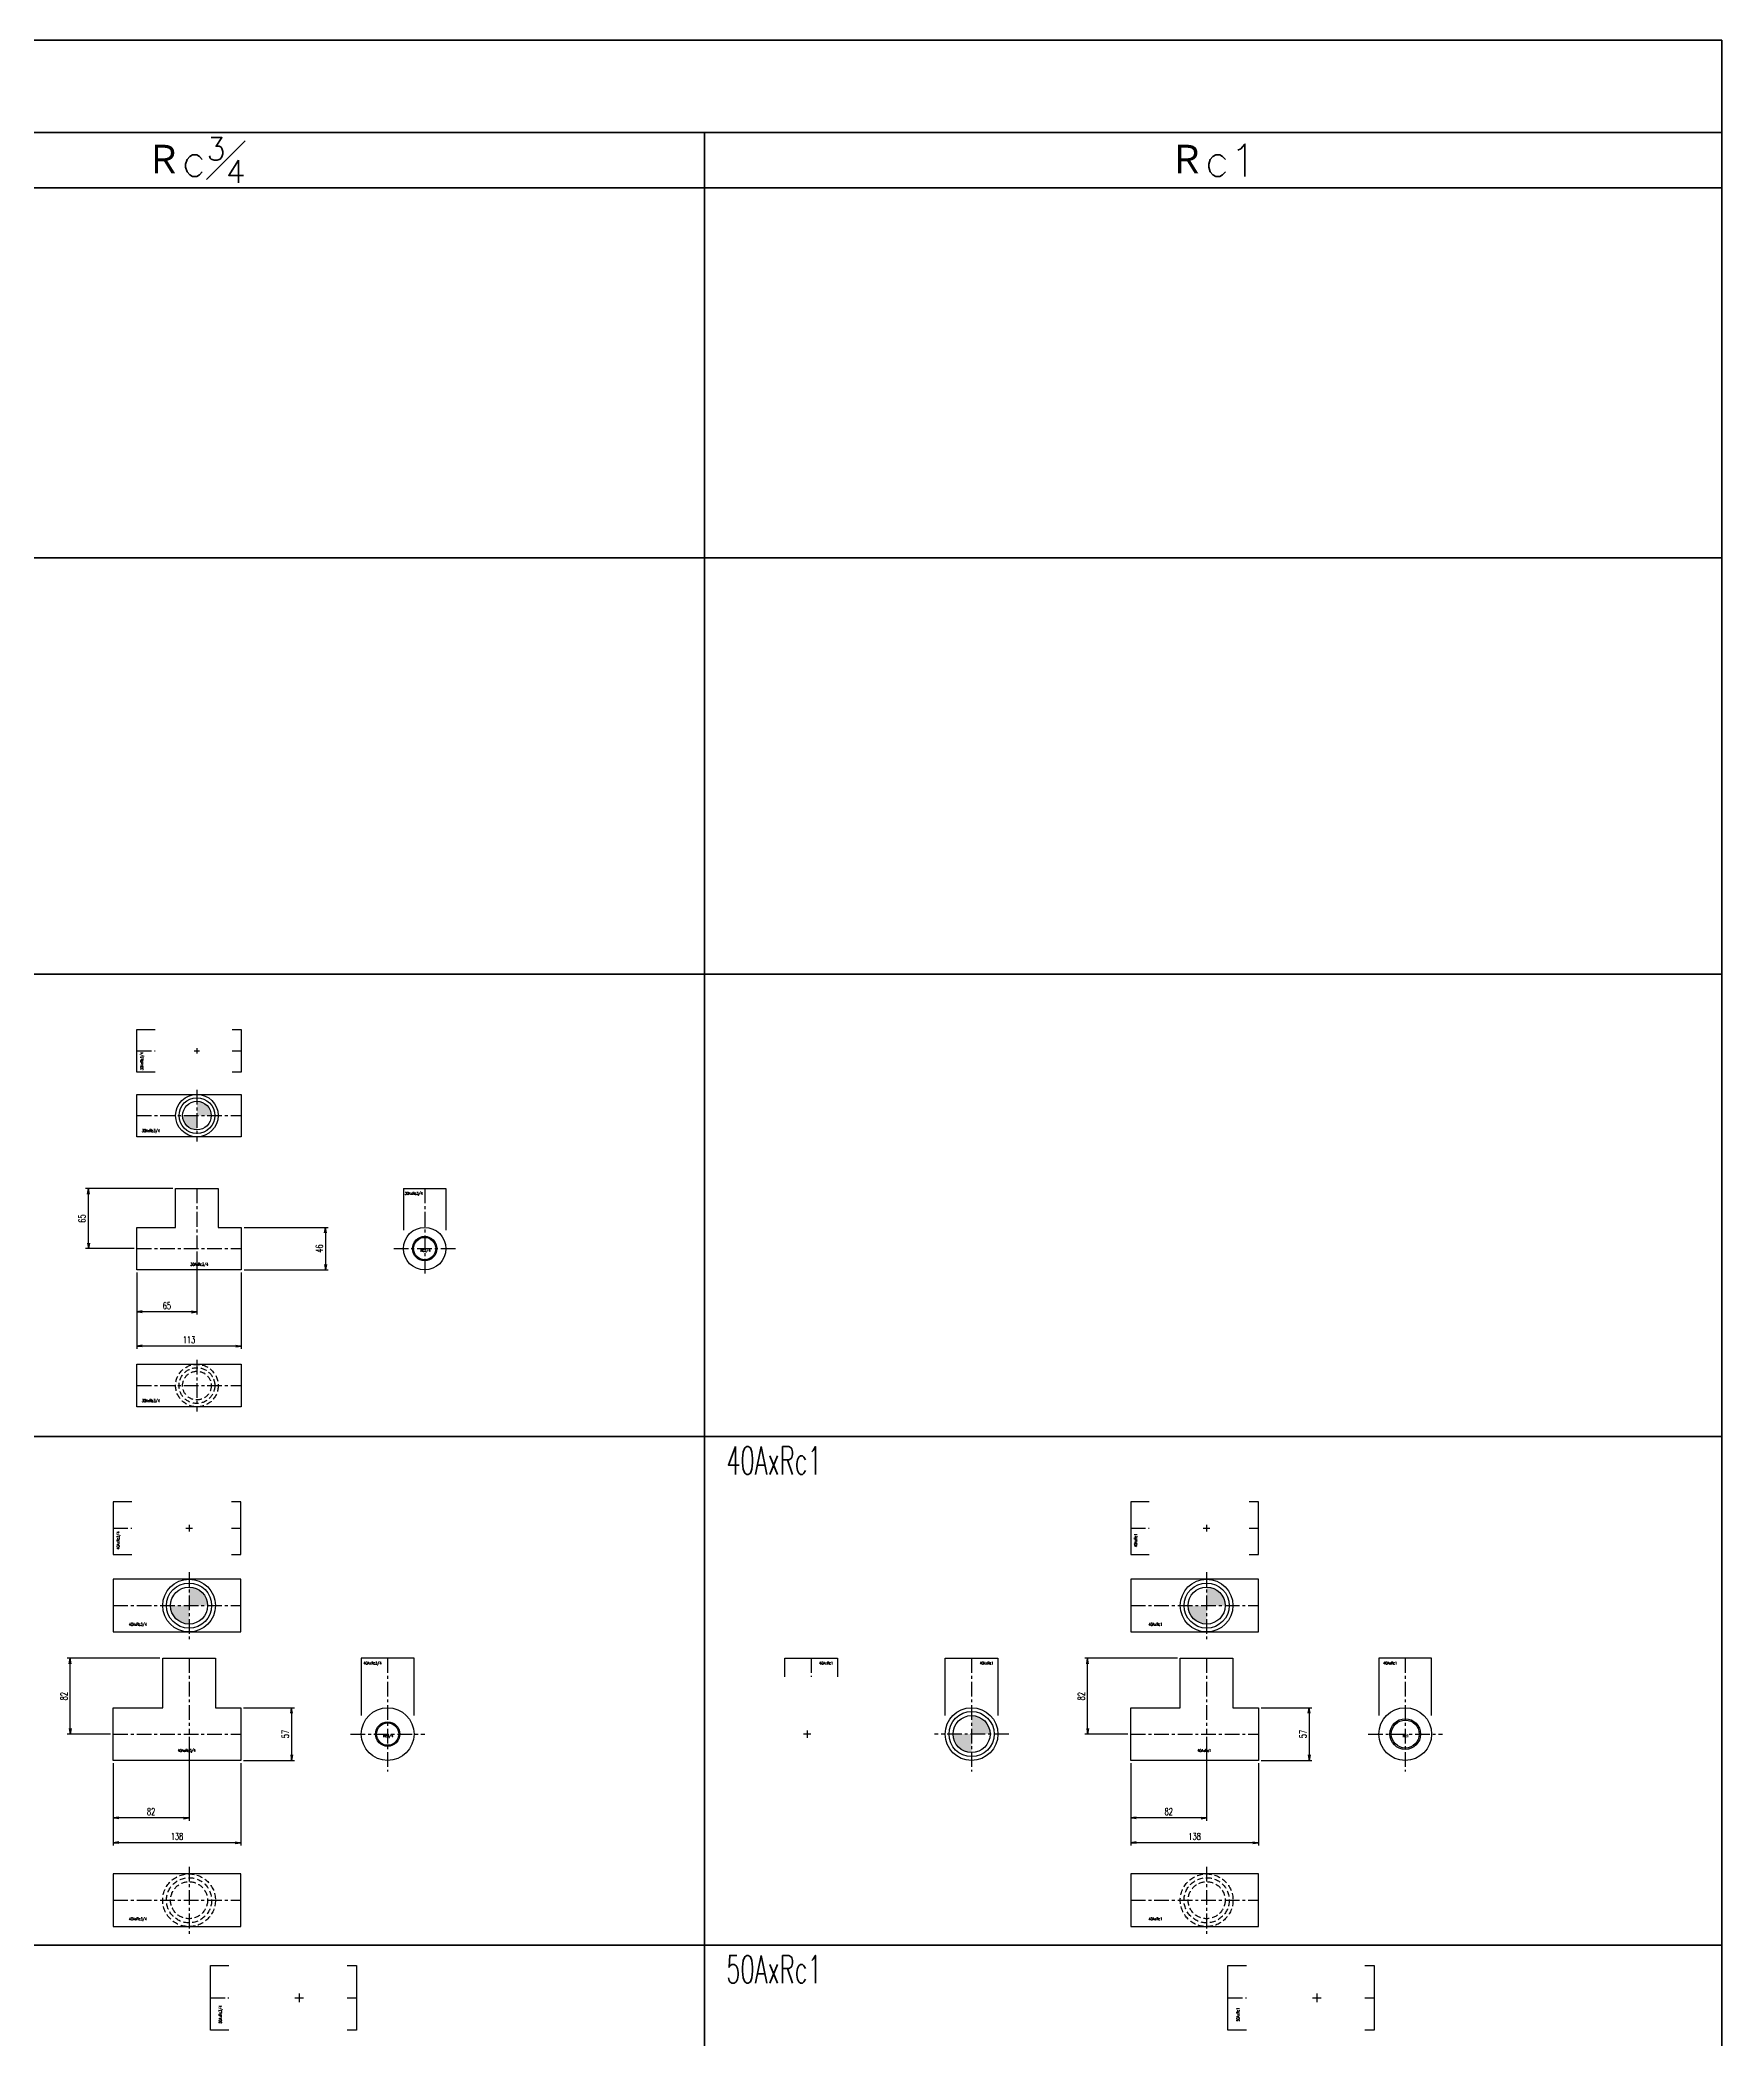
# Model space of a CAD drawing. Header units: millimetres. Extents: x 1711 to 90196, y -23291 to 8516.
# Drawn here: x 65347 to 67165, y -555 to 1608 of the extents above; entities that cross this region are included whole.
import ezdxf
from ezdxf.enums import TextEntityAlignment as Align

# ---------------------------------------------------------------- set-up
doc = ezdxf.new("R2010")
doc.units = ezdxf.units.MM
doc.header["$PDMODE"] = 35
doc.linetypes.add('CENTER', pattern=[50.8, 31.75, -6.35, 6.35, -6.35])
doc.linetypes.add('HIDDEN', pattern=[9.525, 6.35, -3.175])
doc.layers.add('line', color=153, linetype='Continuous', lineweight=50)
for name, color, linetype in [('寸法', 2, 'Continuous'), ('配管-CVP', 4, 'Continuous'), ('＃配管（PVC)', 21, 'Continuous')]:
    doc.layers.add(name, color=color, linetype=linetype)
doc.styles.add('kpk', font='romans.shx', dxfattribs={"width": 0.7, "bigfont": 'extfont2.shx'})
doc.styles.get("Standard").update_dxf_attribs({"font": 'romans.shx', "bigfont": 'extfont.shx'})
doc.dimstyles.new('KPK-3', dxfattribs={"dimscale": 3, "dimtxt": 2.5, "dimasz": 2, "dimexe": 1, "dimexo": 1, "dimgap": 1, "dimtad": 3, "dimdec": 1, "dimdsep": 46, "dimtxsty": 'kpk', "dimblk": 'OPEN', "dimcen": 2.5, "dimclrd": 2, "dimclre": 2, "dimclrt": 4, "dimadec": 1, "dimazin": 2, "dimtfac": 1, "dimtdec": 1, "dimtmove": 0, "dimatfit": 2, "dimldrblk": 'OPEN', "dimfxl": 0, "dimlwd": -1, "dimlwe": -1, "dimarcsym": 0})

# ---------------------------------------------------------------- blocks, each defined once
blk = doc.blocks.new('A$Cb0ec0105')
at = {"layer": 'line'}
for p, q in [((8121.8, 0), (13681.8, 0)), ((13681.8, 0), (13681.8, -9662.3)), ((12581.8, -100), (12581.8, -9662.3))]:
    blk.add_line(p, q, dxfattribs=at)
for points in [[(11481.8, -9662.3), (11481.8, -100), (12581.8, -100), (13681.8, -100)], [(13681.8, -160), (12374, -160), (11274, -160), (10174, -160), (9074, -160), (7974, -160), (7914, -160), (6814, -160), (5714, -160), (4614, -160), (3514, -160), (2414, -160), (0, -160)], [(13681.8, -560), (12374, -560), (11274, -560), (10174, -560), (9074, -560), (7974, -560), (7914, -560), (6814, -560), (5714, -560), (4614, -560), (3514, -560), (2414, -560), (0, -560)], [(0, -1010), (2414, -1010), (3514, -1010), (4614, -1010), (5714, -1010), (6814, -1010), (7914, -1010), (7974, -1010), (9074, -1010), (10174, -1010), (11274, -1010), (12374, -1010), (13681.8, -1010)], [(0, -1510), (2414, -1510), (3514, -1510), (4614, -1510), (5714, -1510), (6814, -1510), (7914, -1510), (7974, -1510), (9074, -1510), (10174, -1510), (11274, -1510), (12374, -1510), (13681.8, -1510)], [(0, -2060), (2414, -2060), (3514, -2060), (4614, -2060), (5714, -2060), (6814, -2060), (7914, -2060), (7974, -2060), (9074, -2060), (10174, -2060), (11274, -2060), (12374, -2060), (13681.8, -2060)]]:
    blk.add_lwpolyline(points, dxfattribs=at)
for s, insert, char_height, attachment_point in [('\\A1;Ｒc{\\H0.7x;\\S3#4;}', (12031.8, -130), 35, 5), ('\\A1;Ｒc1', (13131.8, -130), 35, 5), ('{\\W0.6;40AxRc1}', (12605.4, -1535.9), 30, 4), ('{\\W0.6;50AxRc1}', (12605.4, -2085.9), 30, 4)]:
    blk.add_mtext(s, dxfattribs=dict(at, insert=insert, char_height=char_height, attachment_point=attachment_point))
blk = doc.blocks.new('_Open')
at = {"color": 0, "linetype": 'ByBlock', "lineweight": -2}
for p, q in [((-1, 0.17), (0, 0)), ((-1, -0.17), (0, 0)), ((0, 0), (-1, 0))]:
    blk.add_line(p, q, dxfattribs=at)
blk = doc.blocks.new('*D2546')
at = {"layer": 'Defpoints', "color": 0, "transparency": 16777216}
for p in [(65451.2, 277.8), (65564.2, 277.8), (65451.2, 195.5)]:
    blk.add_point(p, dxfattribs=at)
at = {"layer": '寸法', "color": 2, "transparency": 16777216}
for p, q in [((65451.2, 274.8), (65451.2, 192.5)), ((65564.2, 274.8), (65564.2, 192.5)), ((65558.2, 195.5), (65457.2, 195.5))]:
    blk.add_line(p, q, dxfattribs=at)
at = {"layer": '寸法', "color": 2, "transparency": 16777216, "xscale": 6, "yscale": 6, "zscale": 6, "rotation": 180}
blk.add_blockref('_Open', (65451.2, 195.5), dxfattribs=at)
at = {"layer": '寸法', "color": 2, "transparency": 16777216, "xscale": 6, "yscale": 6, "zscale": 6}
blk.add_blockref('_Open', (65564.2, 195.5), dxfattribs=at)
at = {"layer": '寸法', "color": 4, "transparency": 16777216, "insert": (65507.7, 202.2), "char_height": 7.5, "attachment_point": 5, "style": 'kpk', "bg_fill": 3, "box_fill_scale": 1.1, "bg_fill_color": 256, "bg_fill_true_color": 13158600, "bg_fill_transparency": 0}
blk.add_mtext('113', dxfattribs=at)
blk = doc.blocks.new('*D2547')
at = {"layer": 'Defpoints', "color": 0, "transparency": 16777216}
for p in [(65516.2, 300.8), (65451.2, 277.8), (65451.2, 232.4)]:
    blk.add_point(p, dxfattribs=at)
at = {"layer": '寸法', "color": 2, "transparency": 16777216}
for p, q in [((65516.2, 297.8), (65516.2, 229.4)), ((65451.2, 274.8), (65451.2, 229.4)), ((65510.2, 232.4), (65457.2, 232.4))]:
    blk.add_line(p, q, dxfattribs=at)
at = {"layer": '寸法', "color": 2, "transparency": 16777216, "xscale": 6, "yscale": 6, "zscale": 6, "rotation": 180}
blk.add_blockref('_Open', (65451.2, 232.4), dxfattribs=at)
at = {"layer": '寸法', "color": 2, "transparency": 16777216, "xscale": 6, "yscale": 6, "zscale": 6}
blk.add_blockref('_Open', (65516.2, 232.4), dxfattribs=at)
at = {"layer": '寸法', "color": 4, "transparency": 16777216, "insert": (65483.7, 239.2), "char_height": 7.5, "attachment_point": 5, "style": 'kpk', "bg_fill": 3, "box_fill_scale": 1.1, "bg_fill_color": 256, "bg_fill_true_color": 13158600, "bg_fill_transparency": 0}
blk.add_mtext('65', dxfattribs=at)
blk = doc.blocks.new('*D2548')
at = {"layer": 'Defpoints', "color": 0, "transparency": 16777216}
for p in [(65398.9, 365.8), (65493.2, 365.8), (65451.2, 300.8)]:
    blk.add_point(p, dxfattribs=at)
at = {"layer": '寸法', "color": 2, "transparency": 16777216}
for p, q in [((65490.2, 365.8), (65395.9, 365.8)), ((65398.9, 306.8), (65398.9, 359.8)), ((65448.2, 300.8), (65395.9, 300.8))]:
    blk.add_line(p, q, dxfattribs=at)
at = {"layer": '寸法', "color": 2, "transparency": 16777216, "xscale": 6, "yscale": 6, "zscale": 6}
for p, rotation in [((65398.9, 365.8), 90), ((65398.9, 300.8), 270)]:
    blk.add_blockref('_Open', p, dxfattribs=dict(at, rotation=rotation))
at = {"layer": '寸法', "color": 4, "transparency": 16777216, "insert": (65392.1, 333.3), "char_height": 7.5, "attachment_point": 5, "rotation": 90, "style": 'kpk', "bg_fill": 3, "box_fill_scale": 1.1, "bg_fill_color": 256, "bg_fill_true_color": 13158600, "bg_fill_transparency": 0}
blk.add_mtext('65', dxfattribs=at)
blk = doc.blocks.new('*D2549')
at = {"layer": 'Defpoints', "color": 0, "transparency": 16777216}
for p in [(65564.2, 323.8), (65564.2, 277.8), (65655.1, 277.8)]:
    blk.add_point(p, dxfattribs=at)
at = {"layer": '寸法', "color": 2, "transparency": 16777216}
for p, q in [((65567.2, 323.8), (65658.1, 323.8)), ((65655.1, 317.8), (65655.1, 283.8)), ((65567.2, 277.8), (65658.1, 277.8))]:
    blk.add_line(p, q, dxfattribs=at)
at = {"layer": '寸法', "color": 2, "transparency": 16777216, "xscale": 6, "yscale": 6, "zscale": 6}
for p, rotation in [((65655.1, 323.8), 90), ((65655.1, 277.8), 270)]:
    blk.add_blockref('_Open', p, dxfattribs=dict(at, rotation=rotation))
at = {"layer": '寸法', "color": 4, "transparency": 16777216, "insert": (65648.4, 300.8), "char_height": 7.5, "attachment_point": 5, "rotation": 90, "style": 'kpk', "bg_fill": 3, "box_fill_scale": 1.1, "bg_fill_color": 256, "bg_fill_true_color": 13158600, "bg_fill_transparency": 0}
blk.add_mtext('46', dxfattribs=at)
blk = doc.blocks.new('*D2550')
at = {"layer": 'Defpoints', "color": 0, "transparency": 16777216}
for p in [(65379.1, -142.1), (65479.2, -142.1), (65425.7, -224.1)]:
    blk.add_point(p, dxfattribs=at)
at = {"layer": '寸法', "color": 2, "transparency": 16777216}
for p, q in [((65476.2, -142.1), (65376.1, -142.1)), ((65379.1, -218.1), (65379.1, -148.1)), ((65422.7, -224.1), (65376.1, -224.1))]:
    blk.add_line(p, q, dxfattribs=at)
at = {"layer": '寸法', "color": 2, "transparency": 16777216, "xscale": 6, "yscale": 6, "zscale": 6}
for p, rotation in [((65379.1, -142.1), 90), ((65379.1, -224.1), 270)]:
    blk.add_blockref('_Open', p, dxfattribs=dict(at, rotation=rotation))
at = {"layer": '寸法', "color": 4, "transparency": 16777216, "insert": (65372.4, -183.1), "char_height": 7.5, "attachment_point": 5, "rotation": 90, "style": 'kpk', "bg_fill": 3, "box_fill_scale": 1.1, "bg_fill_color": 256, "bg_fill_true_color": 13158600, "bg_fill_transparency": 0}
blk.add_mtext('82', dxfattribs=at)
blk = doc.blocks.new('*D2551')
at = {"layer": 'Defpoints', "color": 0, "transparency": 16777216}
for p in [(65507.7, -224.1), (65425.7, -252.6), (65425.7, -314.8)]:
    blk.add_point(p, dxfattribs=at)
at = {"layer": '寸法', "color": 2, "transparency": 16777216}
for p, q in [((65507.7, -227.1), (65507.7, -317.8)), ((65425.7, -255.6), (65425.7, -317.8)), ((65501.7, -314.8), (65431.7, -314.8))]:
    blk.add_line(p, q, dxfattribs=at)
at = {"layer": '寸法', "color": 2, "transparency": 16777216, "xscale": 6, "yscale": 6, "zscale": 6, "rotation": 180}
blk.add_blockref('_Open', (65425.7, -314.8), dxfattribs=at)
at = {"layer": '寸法', "color": 2, "transparency": 16777216, "xscale": 6, "yscale": 6, "zscale": 6}
blk.add_blockref('_Open', (65507.7, -314.8), dxfattribs=at)
at = {"layer": '寸法', "color": 4, "transparency": 16777216, "insert": (65466.7, -308), "char_height": 7.5, "attachment_point": 5, "style": 'kpk', "bg_fill": 3, "box_fill_scale": 1.1, "bg_fill_color": 256, "bg_fill_true_color": 13158600, "bg_fill_transparency": 0}
blk.add_mtext('82', dxfattribs=at)
blk = doc.blocks.new('*D2552')
at = {"layer": 'Defpoints', "color": 0, "transparency": 16777216}
for p in [(65425.7, -252.6), (65563.7, -252.6), (65425.7, -341.5)]:
    blk.add_point(p, dxfattribs=at)
at = {"layer": '寸法', "color": 2, "transparency": 16777216}
for p, q in [((65425.7, -255.6), (65425.7, -344.5)), ((65563.7, -255.6), (65563.7, -344.5)), ((65557.7, -341.5), (65431.7, -341.5))]:
    blk.add_line(p, q, dxfattribs=at)
at = {"layer": '寸法', "color": 2, "transparency": 16777216, "xscale": 6, "yscale": 6, "zscale": 6, "rotation": 180}
blk.add_blockref('_Open', (65425.7, -341.5), dxfattribs=at)
at = {"layer": '寸法', "color": 2, "transparency": 16777216, "xscale": 6, "yscale": 6, "zscale": 6}
blk.add_blockref('_Open', (65563.7, -341.5), dxfattribs=at)
at = {"layer": '寸法', "color": 4, "transparency": 16777216, "insert": (65494.7, -334.8), "char_height": 7.5, "attachment_point": 5, "style": 'kpk', "bg_fill": 3, "box_fill_scale": 1.1, "bg_fill_color": 256, "bg_fill_true_color": 13158600, "bg_fill_transparency": 0}
blk.add_mtext('138', dxfattribs=at)
blk = doc.blocks.new('*D2553')
at = {"layer": 'Defpoints', "color": 0, "transparency": 16777216}
for p in [(65563.7, -195.6), (65563.7, -252.6), (65618.6, -252.6)]:
    blk.add_point(p, dxfattribs=at)
at = {"layer": '寸法', "color": 2, "transparency": 16777216}
for p, q in [((65566.7, -195.6), (65621.6, -195.6)), ((65618.6, -201.6), (65618.6, -246.6)), ((65566.7, -252.6), (65621.6, -252.6))]:
    blk.add_line(p, q, dxfattribs=at)
at = {"layer": '寸法', "color": 2, "transparency": 16777216, "xscale": 6, "yscale": 6, "zscale": 6}
for p, rotation in [((65618.6, -195.6), 90), ((65618.6, -252.6), 270)]:
    blk.add_blockref('_Open', p, dxfattribs=dict(at, rotation=rotation))
at = {"layer": '寸法', "color": 4, "transparency": 16777216, "insert": (65611.9, -224.1), "char_height": 7.5, "attachment_point": 5, "rotation": 90, "style": 'kpk', "bg_fill": 3, "box_fill_scale": 1.1, "bg_fill_color": 256, "bg_fill_true_color": 13158600, "bg_fill_transparency": 0}
blk.add_mtext('57', dxfattribs=at)
blk = doc.blocks.new('30AxRc3／4-ねじ付BT『L型』-正面')
at = {"layer": '＃配管（PVC)', "color": 2, "linetype": 'CENTER', "ltscale": 0.5}
for p, q in [((0, 65), (0, 0)), ((-65, 0), (48, 0))]:
    blk.add_line(p, q, dxfattribs=at)
at = {"layer": '＃配管（PVC)', "color": 0, "linetype": 'ByBlock'}
blk.add_lwpolyline([(-23, 65), (23, 65), (23, 23), (48, 23), (48, -23), (-65, -23), (-65, 23), (-23, 23)], close=True, dxfattribs=at)
at = {"layer": 'Defpoints', "color": 6, "style": 'kpk', "width": 0.7}
blk.add_text('30AxRc3/4', height=3, dxfattribs=at).set_placement((2.6, -15.5), align=Align.TOP_CENTER)
blk = doc.blocks.new('30AxRc3／4-ねじ付BT『L型』-上面')
at = {"layer": '＃配管（PVC)', "linetype": 'ByBlock'}
h = blk.add_hatch(color=252, dxfattribs=at)
h.dxf.hatch_style = 1
h.paths.add_polyline_path([(15.5, 0, 0.414214), (0, 15.5), (0, 0)])
h.paths.add_polyline_path([(0, -15.5), (0, 0), (-15.5, 0, 0.414214)])
at = {"layer": '＃配管（PVC)', "color": 2, "linetype": 'CENTER', "ltscale": 0.5}
for p, q in [((0, 27.9), (0, -27.9)), ((-65, 0), (48, 0))]:
    blk.add_line(p, q, dxfattribs=at)
at = {"layer": '＃配管（PVC)', "color": 0, "linetype": 'ByBlock'}
blk.add_lwpolyline([(-65, 23), (48, 23), (48, -23), (-65, -23)], close=True, dxfattribs=at)
for radius in [23, 19.3, 15.5]:
    blk.add_circle((0, 0), radius, dxfattribs=at)
at = {"layer": 'Defpoints', "color": 6, "style": 'kpk', "width": 0.7}
blk.add_text('30AxRc3/4', height=3, dxfattribs=at).set_placement((-49.8, -14.8), align=Align.TOP_CENTER)
blk = doc.blocks.new('30AxRc3／4-ねじ付BT『L型』-下面')
at = {"layer": '＃配管（PVC)', "color": 2, "linetype": 'CENTER', "ltscale": 0.5}
for p, q in [((0, 27.9), (0, -27.9)), ((-65, 0), (48, 0))]:
    blk.add_line(p, q, dxfattribs=at)
at = {"layer": '＃配管（PVC)', "color": 0, "linetype": 'ByBlock'}
blk.add_lwpolyline([(-65, 23), (48, 23), (48, -23), (-65, -23)], close=True, dxfattribs=at)
at = {"layer": '＃配管（PVC)', "color": 252, "linetype": 'HIDDEN'}
for radius in [23, 19.3, 15.5]:
    blk.add_circle((0, 0), radius, dxfattribs=at)
at = {"layer": 'Defpoints', "color": 6, "style": 'kpk', "width": 0.7}
blk.add_text('30AxRc3/4', height=3, dxfattribs=at).set_placement((-49.8, -14.8), align=Align.TOP_CENTER)
blk = doc.blocks.new('30AxRc3／4-ねじ付BT『L型』-半(上下)')
at = {"layer": '＃配管（PVC)', "color": 2, "linetype": 'CENTER', "ltscale": 0.5}
for p, q in [((-65, 0), (-45, 0)), ((-2.8, 0), (2.8, 0)), ((0, 2.8), (0, -2.8)), ((38, 0), (48, 0))]:
    blk.add_line(p, q, dxfattribs=at)
at = {"layer": '＃配管（PVC)', "color": 0, "linetype": 'ByBlock'}
for points in [[(-45, -23), (-65, -23), (-65, 23), (-45, 23)], [(38, 23), (48, 23), (48, -23), (38, -23)]]:
    blk.add_lwpolyline(points, dxfattribs=at)
at = {"layer": 'Defpoints', "color": 6, "style": 'kpk', "width": 0.7}
blk.add_text('30AxRc3/4', height=3, rotation=90, dxfattribs=at).set_placement((-61.1, -11.1), align=Align.TOP_CENTER)
blk = doc.blocks.new('30AxRc3／4-ねじ付BT『L型』-側面(Rc3／4)')
at = {"layer": '＃配管（PVC)', "color": 0, "linetype": 'ByBlock'}
for p, q in [((-23, 65), (23, 65)), ((-23, 65), (-23, 20)), ((23, 65), (23, 20))]:
    blk.add_line(p, q, dxfattribs=at)
at = {"layer": '＃配管（PVC)', "color": 2, "linetype": 'CENTER', "ltscale": 0.5}
for p, q in [((0, 65), (0, -29.6)), ((-33.5, 0), (33.5, 0))]:
    blk.add_line(p, q, dxfattribs=at)
at = {"layer": '＃配管（PVC)', "color": 0, "linetype": 'ByBlock'}
for radius in [23, 12.1]:
    blk.add_circle((0, 0), radius, dxfattribs=at)
at = {"layer": '＃配管（PVC)', "color": 42, "linetype": 'ByBlock'}
blk.add_circle((0, 0), 13.2, dxfattribs=at)
at = {"layer": 'Defpoints', "color": 6, "style": 'kpk', "width": 0.7}
for s, p in [('30AxRc3/4', (-11.8, 61.2)), ('Rc3/4 ', (1.7, -0.3))]:
    blk.add_text(s, height=3, dxfattribs=at).set_placement(p, align=Align.TOP_CENTER)
blk = doc.blocks.new('40AxRc3／4-ねじ付BT『L型』-正面')
at = {"layer": '＃配管（PVC)', "color": 2, "linetype": 'CENTER', "ltscale": 0.5}
for p, q in [((0, 82), (0, 0)), ((-82, 0), (56, 0))]:
    blk.add_line(p, q, dxfattribs=at)
at = {"layer": '＃配管（PVC)', "color": 0, "linetype": 'ByBlock'}
blk.add_lwpolyline([(-82, -28.5), (-82, 28.5), (-28.5, 28.5), (-28.5, 82), (28.5, 82), (28.5, 28.5), (56, 28.5), (56, -28.5)], close=True, dxfattribs=at)
at = {"layer": 'Defpoints', "color": 6, "style": 'kpk', "width": 0.7}
blk.add_text('40AxRc3/4', height=3, dxfattribs=at).set_placement((-2.5, -16.3), align=Align.TOP_CENTER)
blk = doc.blocks.new('40AxRc3／4-ねじ付BT『L型』-上面')
at = {"layer": '＃配管（PVC)', "linetype": 'ByBlock'}
h = blk.add_hatch(color=252, dxfattribs=at)
h.dxf.hatch_style = 1
h.paths.add_polyline_path([(20, 0, 0.414214), (0, 20), (0, 0)])
h.paths.add_polyline_path([(-20, 0, 0.414214), (0, -20), (0, 0)])
at = {"layer": '＃配管（PVC)', "color": 2, "linetype": 'CENTER', "ltscale": 0.5}
for p, q in [((0, 36.3), (0, -36.3)), ((-82, 0), (56, 0))]:
    blk.add_line(p, q, dxfattribs=at)
at = {"layer": '＃配管（PVC)', "color": 0, "linetype": 'ByBlock'}
blk.add_lwpolyline([(56, 28.5), (-82, 28.5), (-82, -28.5), (56, -28.5)], close=True, dxfattribs=at)
for radius in [28.5, 24.4, 20]:
    blk.add_circle((0, 0), radius, dxfattribs=at)
at = {"layer": 'Defpoints', "color": 6, "style": 'kpk', "width": 0.7}
blk.add_text('40AxRc3/4', height=3, dxfattribs=at).set_placement((-55.3, -18.7), align=Align.TOP_CENTER)
blk = doc.blocks.new('40AxRc3／4-ねじ付BT『L型』-下面')
at = {"layer": '＃配管（PVC)', "color": 2, "linetype": 'CENTER', "ltscale": 0.5}
for p, q in [((0, 36.3), (0, -36.3)), ((-82, 0), (56, 0))]:
    blk.add_line(p, q, dxfattribs=at)
at = {"layer": '＃配管（PVC)', "color": 0, "linetype": 'ByBlock'}
blk.add_lwpolyline([(56, 28.5), (-82, 28.5), (-82, -28.5), (56, -28.5)], close=True, dxfattribs=at)
at = {"layer": '＃配管（PVC)', "color": 252, "linetype": 'HIDDEN'}
for radius in [28.5, 24.4, 20]:
    blk.add_circle((0, 0), radius, dxfattribs=at)
at = {"layer": 'Defpoints', "color": 6, "style": 'kpk', "width": 0.7}
blk.add_text('40AxRc3/4', height=3, dxfattribs=at).set_placement((-55.3, -18.7), align=Align.TOP_CENTER)
blk = doc.blocks.new('40AxRc3／4-ねじ付BT『L型』-半(上下)')
at = {"layer": '＃配管（PVC)', "color": 2, "linetype": 'CENTER', "ltscale": 0.5}
for p, q in [((-82, 0), (-62, 0)), ((-3.6, 0), (3.6, 0)), ((0, 3.6), (0, -3.6)), ((46, 0), (56, 0))]:
    blk.add_line(p, q, dxfattribs=at)
at = {"layer": '＃配管（PVC)', "color": 0, "linetype": 'ByBlock'}
for points in [[(-62, 28.5), (-82, 28.5), (-82, -28.5), (-62, -28.5)], [(46, -28.5), (56, -28.5), (56, 28.5), (46, 28.5)]]:
    blk.add_lwpolyline(points, dxfattribs=at)
at = {"layer": 'Defpoints', "color": 6, "style": 'kpk', "width": 0.7}
blk.add_text('40AxRc3/4', height=3, rotation=90, dxfattribs=at).set_placement((-78.2, -13.3), align=Align.TOP_CENTER)
blk = doc.blocks.new('40AxRc3／4-ねじ付BT『L型』-側面(Rc3／4)')
at = {"layer": '＃配管（PVC)', "color": 2, "linetype": 'CENTER', "ltscale": 0.5}
for p, q in [((0, 82), (0, -40.6)), ((-40.2, 0), (40.2, 0))]:
    blk.add_line(p, q, dxfattribs=at)
at = {"layer": '＃配管（PVC)', "color": 0, "linetype": 'ByBlock'}
blk.add_lwpolyline([(28.5, 20), (28.5, 82), (-28.5, 82), (-28.5, 20)], dxfattribs=at)
for radius in [28.5, 12.1]:
    blk.add_circle((0, 0), radius, dxfattribs=at)
at = {"layer": '＃配管（PVC)', "color": 42, "linetype": 'ByBlock'}
blk.add_circle((0, 0), 13.2, dxfattribs=at)
at = {"layer": 'Defpoints', "color": 6, "style": 'kpk', "width": 0.7}
for s, p in [('40AxRc3/4', (-16.3, 78.2)), ('Rc3/4 ', (1.5, -0.3))]:
    blk.add_text(s, height=3, dxfattribs=at).set_placement(p, align=Align.TOP_CENTER)
blk = doc.blocks.new('50AxRc3／4-ねじ付BT『L型』-半(上下)')
at = {"layer": '＃配管（PVC)', "color": 2, "linetype": 'CENTER', "ltscale": 0.5}
for p, q in [((-96, 0), (-76, 0)), ((-4.7, 0), (4.7, 0)), ((0, 4.7), (0, -4.7)), ((52, 0), (62, 0))]:
    blk.add_line(p, q, dxfattribs=at)
at = {"layer": '＃配管（PVC)', "color": 0, "linetype": 'ByBlock'}
for points in [[(-76, -35), (-96, -35), (-96, 35), (-76, 35)], [(52, 35), (62, 35), (62, -35), (52, -35)]]:
    blk.add_lwpolyline(points, dxfattribs=at)
at = {"layer": 'Defpoints', "color": 6, "style": 'kpk', "width": 0.7}
blk.add_text('50AxRc3/4', height=3, rotation=90, dxfattribs=at).set_placement((-86.7, -18.2), align=Align.TOP_CENTER)
blk = doc.blocks.new('*D2459')
at = {"layer": 'Defpoints', "color": 0, "transparency": 16777216}
for p in [(66479.1, -142.1), (66579.2, -142.1), (66525.7, -224.1)]:
    blk.add_point(p, dxfattribs=at)
at = {"layer": '寸法', "color": 2, "transparency": 16777216}
for p, q in [((66576.2, -142.1), (66476.1, -142.1)), ((66479.1, -218.1), (66479.1, -148.1)), ((66522.7, -224.1), (66476.1, -224.1))]:
    blk.add_line(p, q, dxfattribs=at)
at = {"layer": '寸法', "color": 2, "transparency": 16777216, "xscale": 6, "yscale": 6, "zscale": 6}
for p, rotation in [((66479.1, -142.1), 90), ((66479.1, -224.1), 270)]:
    blk.add_blockref('_Open', p, dxfattribs=dict(at, rotation=rotation))
at = {"layer": '寸法', "color": 4, "transparency": 16777216, "insert": (66472.4, -183.1), "char_height": 7.5, "attachment_point": 5, "rotation": 90, "style": 'kpk', "bg_fill": 3, "box_fill_scale": 1.1, "bg_fill_color": 256, "bg_fill_true_color": 13158600, "bg_fill_transparency": 0}
blk.add_mtext('82', dxfattribs=at)
blk = doc.blocks.new('*D2460')
at = {"layer": 'Defpoints', "color": 0, "transparency": 16777216}
for p in [(66607.7, -224.1), (66525.7, -252.6), (66525.7, -314.8)]:
    blk.add_point(p, dxfattribs=at)
at = {"layer": '寸法', "color": 2, "transparency": 16777216}
for p, q in [((66607.7, -227.1), (66607.7, -317.8)), ((66525.7, -255.6), (66525.7, -317.8)), ((66601.7, -314.8), (66531.7, -314.8))]:
    blk.add_line(p, q, dxfattribs=at)
at = {"layer": '寸法', "color": 2, "transparency": 16777216, "xscale": 6, "yscale": 6, "zscale": 6, "rotation": 180}
blk.add_blockref('_Open', (66525.7, -314.8), dxfattribs=at)
at = {"layer": '寸法', "color": 2, "transparency": 16777216, "xscale": 6, "yscale": 6, "zscale": 6}
blk.add_blockref('_Open', (66607.7, -314.8), dxfattribs=at)
at = {"layer": '寸法', "color": 4, "transparency": 16777216, "insert": (66566.7, -308), "char_height": 7.5, "attachment_point": 5, "style": 'kpk', "bg_fill": 3, "box_fill_scale": 1.1, "bg_fill_color": 256, "bg_fill_true_color": 13158600, "bg_fill_transparency": 0}
blk.add_mtext('82', dxfattribs=at)
blk = doc.blocks.new('*D2461')
at = {"layer": 'Defpoints', "color": 0, "transparency": 16777216}
for p in [(66525.7, -252.6), (66663.7, -252.6), (66525.7, -341.5)]:
    blk.add_point(p, dxfattribs=at)
at = {"layer": '寸法', "color": 2, "transparency": 16777216}
for p, q in [((66525.7, -255.6), (66525.7, -344.5)), ((66663.7, -255.6), (66663.7, -344.5)), ((66657.7, -341.5), (66531.7, -341.5))]:
    blk.add_line(p, q, dxfattribs=at)
at = {"layer": '寸法', "color": 2, "transparency": 16777216, "xscale": 6, "yscale": 6, "zscale": 6, "rotation": 180}
blk.add_blockref('_Open', (66525.7, -341.5), dxfattribs=at)
at = {"layer": '寸法', "color": 2, "transparency": 16777216, "xscale": 6, "yscale": 6, "zscale": 6}
blk.add_blockref('_Open', (66663.7, -341.5), dxfattribs=at)
at = {"layer": '寸法', "color": 4, "transparency": 16777216, "insert": (66594.7, -334.8), "char_height": 7.5, "attachment_point": 5, "style": 'kpk', "bg_fill": 3, "box_fill_scale": 1.1, "bg_fill_color": 256, "bg_fill_true_color": 13158600, "bg_fill_transparency": 0}
blk.add_mtext('138', dxfattribs=at)
blk = doc.blocks.new('*D2462')
at = {"layer": 'Defpoints', "color": 0, "transparency": 16777216}
for p in [(66663.7, -195.6), (66663.7, -252.6), (66718.6, -252.6)]:
    blk.add_point(p, dxfattribs=at)
at = {"layer": '寸法', "color": 2, "transparency": 16777216}
for p, q in [((66666.7, -195.6), (66721.6, -195.6)), ((66718.6, -201.6), (66718.6, -246.6)), ((66666.7, -252.6), (66721.6, -252.6))]:
    blk.add_line(p, q, dxfattribs=at)
at = {"layer": '寸法', "color": 2, "transparency": 16777216, "xscale": 6, "yscale": 6, "zscale": 6}
for p, rotation in [((66718.6, -195.6), 90), ((66718.6, -252.6), 270)]:
    blk.add_blockref('_Open', p, dxfattribs=dict(at, rotation=rotation))
at = {"layer": '寸法', "color": 4, "transparency": 16777216, "insert": (66711.9, -224.1), "char_height": 7.5, "attachment_point": 5, "rotation": 90, "style": 'kpk', "bg_fill": 3, "box_fill_scale": 1.1, "bg_fill_color": 256, "bg_fill_true_color": 13158600, "bg_fill_transparency": 0}
blk.add_mtext('57', dxfattribs=at)
blk = doc.blocks.new('40AxRc1-ねじ付BT『L型』-側面(Rc1)')
at = {"layer": '＃配管（PVC)', "color": 2, "linetype": 'CENTER', "ltscale": 0.5}
for p, q in [((0, 82), (0, -40.6)), ((-40.2, 0), (40.2, 0))]:
    blk.add_line(p, q, dxfattribs=at)
at = {"layer": '＃配管（PVC)', "color": 0, "linetype": 'ByBlock'}
blk.add_lwpolyline([(28.5, 20), (28.5, 82), (-28.5, 82), (-28.5, 20)], dxfattribs=at)
for radius in [28.5, 15.1]:
    blk.add_circle((0, 0), radius, dxfattribs=at)
at = {"layer": '＃配管（PVC)', "color": 42, "linetype": 'ByBlock'}
blk.add_circle((0, 0), 16.6, dxfattribs=at)
at = {"layer": 'Defpoints', "color": 6, "style": 'kpk', "width": 0.7}
for s, p in [('40AxRc1', (-16.3, 78.2)), ('Rc1 ', (1.5, -0.3))]:
    blk.add_text(s, height=3, dxfattribs=at).set_placement(p, align=Align.TOP_CENTER)
blk = doc.blocks.new('40AxRc1-ねじ付BT『L型』-正面')
at = {"layer": '＃配管（PVC)', "color": 2, "linetype": 'CENTER', "ltscale": 0.5}
for p, q in [((0, 82), (0, 0)), ((-82, 0), (56, 0))]:
    blk.add_line(p, q, dxfattribs=at)
at = {"layer": '＃配管（PVC)', "color": 0, "linetype": 'ByBlock'}
blk.add_lwpolyline([(-82, -28.5), (-82, 28.5), (-28.5, 28.5), (-28.5, 82), (28.5, 82), (28.5, 28.5), (56, 28.5), (56, -28.5)], close=True, dxfattribs=at)
at = {"layer": 'Defpoints', "color": 6, "style": 'kpk', "width": 0.7}
blk.add_text('40AxRc1', height=3, dxfattribs=at).set_placement((-2.5, -16.3), align=Align.TOP_CENTER)
blk = doc.blocks.new('40AxRc1-ねじ付BT『L型』-上面')
at = {"layer": '＃配管（PVC)', "linetype": 'ByBlock'}
h = blk.add_hatch(color=252, dxfattribs=at)
h.dxf.hatch_style = 1
h.paths.add_polyline_path([(20, 0, 0.414214), (0, 20), (0, 0)])
h.paths.add_polyline_path([(-20, 0, 0.414214), (0, -20), (0, 0)])
at = {"layer": '＃配管（PVC)', "color": 2, "linetype": 'CENTER', "ltscale": 0.5}
for p, q in [((0, 36.3), (0, -36.3)), ((-82, 0), (56, 0))]:
    blk.add_line(p, q, dxfattribs=at)
at = {"layer": '＃配管（PVC)', "color": 0, "linetype": 'ByBlock'}
blk.add_lwpolyline([(56, 28.5), (-82, 28.5), (-82, -28.5), (56, -28.5)], close=True, dxfattribs=at)
for radius in [28.5, 24.4, 20]:
    blk.add_circle((0, 0), radius, dxfattribs=at)
at = {"layer": 'Defpoints', "color": 6, "style": 'kpk', "width": 0.7}
blk.add_text('40AxRc1', height=3, dxfattribs=at).set_placement((-55.3, -18.7), align=Align.TOP_CENTER)
blk = doc.blocks.new('40AxRc1-ねじ付BT『L型』-下面')
at = {"layer": '＃配管（PVC)', "color": 2, "linetype": 'CENTER', "ltscale": 0.5}
for p, q in [((0, 36.3), (0, -36.3)), ((-82, 0), (56, 0))]:
    blk.add_line(p, q, dxfattribs=at)
at = {"layer": '＃配管（PVC)', "color": 0, "linetype": 'ByBlock'}
blk.add_lwpolyline([(56, 28.5), (-82, 28.5), (-82, -28.5), (56, -28.5)], close=True, dxfattribs=at)
at = {"layer": '＃配管（PVC)', "color": 252, "linetype": 'HIDDEN'}
for radius in [28.5, 24.4, 20]:
    blk.add_circle((0, 0), radius, dxfattribs=at)
at = {"layer": 'Defpoints', "color": 6, "style": 'kpk', "width": 0.7}
blk.add_text('40AxRc1', height=3, dxfattribs=at).set_placement((-55.3, -18.7), align=Align.TOP_CENTER)
blk = doc.blocks.new('40AxRc1-ねじ付BT『L型』-側面(40A)')
at = {"layer": '＃配管（PVC)', "linetype": 'ByBlock'}
h = blk.add_hatch(color=252, dxfattribs=at)
h.dxf.hatch_style = 1
h.paths.add_polyline_path([(0, 20), (0, 0), (20, 0, 0.414214)])
h.paths.add_polyline_path([(0, 0), (-20, 0, 0.414214), (0, -20)])
at = {"layer": '＃配管（PVC)', "color": 2, "linetype": 'CENTER', "ltscale": 0.5}
for p, q in [((0, 82), (0, -40.6)), ((40.2, 0), (-40.2, 0))]:
    blk.add_line(p, q, dxfattribs=at)
at = {"layer": '＃配管（PVC)', "color": 0, "linetype": 'ByBlock'}
blk.add_lwpolyline([(-28.5, 20), (-28.5, 82), (28.5, 82), (28.5, 20)], dxfattribs=at)
for radius in [28.5, 24.4, 20]:
    blk.add_circle((0, 0), radius, dxfattribs=at)
at = {"layer": 'Defpoints', "color": 6, "style": 'kpk', "width": 0.7}
blk.add_text('40AxRc1', height=3, dxfattribs=at).set_placement((16.3, 78.2), align=Align.TOP_CENTER)
blk = doc.blocks.new('40AxRc1-ねじ付BT『L型』-半(上下)')
at = {"layer": '＃配管（PVC)', "color": 2, "linetype": 'CENTER', "ltscale": 0.5}
for p, q in [((-82, 0), (-62, 0)), ((-3.6, 0), (3.6, 0)), ((0, 3.6), (0, -3.6)), ((46, 0), (56, 0))]:
    blk.add_line(p, q, dxfattribs=at)
at = {"layer": '＃配管（PVC)', "color": 0, "linetype": 'ByBlock'}
for points in [[(-62, 28.5), (-82, 28.5), (-82, -28.5), (-62, -28.5)], [(46, -28.5), (56, -28.5), (56, 28.5), (46, 28.5)]]:
    blk.add_lwpolyline(points, dxfattribs=at)
at = {"layer": 'Defpoints', "color": 6, "style": 'kpk', "width": 0.7}
blk.add_text('40AxRc1', height=3, rotation=90, dxfattribs=at).set_placement((-78.2, -13.3), align=Align.TOP_CENTER)
blk = doc.blocks.new('40AxRc1-ねじ付BT『L型』-半(側面)')
at = {"layer": '＃配管（PVC)', "color": 2, "linetype": 'CENTER', "ltscale": 0.5}
for p, q in [((4.3, 82), (4.3, 62)), ((4, 0), (-4, 0)), ((0, 4), (0, -4))]:
    blk.add_line(p, q, dxfattribs=at)
at = {"layer": '＃配管（PVC)', "color": 0, "linetype": 'ByBlock'}
blk.add_lwpolyline([(-24.2, 62), (-24.2, 82), (32.8, 82), (32.8, 62)], dxfattribs=at)
at = {"layer": 'Defpoints', "color": 6, "style": 'kpk', "width": 0.7}
blk.add_text('40AxRc1', height=3, dxfattribs=at).set_placement((20.6, 78.2), align=Align.TOP_CENTER)
blk = doc.blocks.new('50AxRc1-ねじ付BT『L型』-半(上下)')
at = {"layer": '＃配管（PVC)', "color": 2, "linetype": 'CENTER', "ltscale": 0.5}
for p, q in [((-96, 0), (-76, 0)), ((-4.7, 0), (4.7, 0)), ((0, 4.7), (0, -4.7)), ((52, 0), (62, 0))]:
    blk.add_line(p, q, dxfattribs=at)
at = {"layer": '＃配管（PVC)', "color": 0, "linetype": 'ByBlock'}
for points in [[(-76, -35), (-96, -35), (-96, 35), (-76, 35)], [(52, 35), (62, 35), (62, -35), (52, -35)]]:
    blk.add_lwpolyline(points, dxfattribs=at)
at = {"layer": 'Defpoints', "color": 6, "style": 'kpk', "width": 0.7}
blk.add_text('50AxRc1', height=3, rotation=90, dxfattribs=at).set_placement((-86.7, -18.2), align=Align.TOP_CENTER)

msp = doc.modelspace()

# ---------------------------------------------------------------- block references
at = {"layer": 'line'}
msp.add_blockref('A$Cb0ec0105', (53482.959, 1607.5677), dxfattribs=at)
at = {"layer": '配管-CVP', "linetype": 'ByBlock'}
for name, p in [('30AxRc3／4-ねじ付BT『L型』-半(上下)', (65516.2039, 514.5929)), ('30AxRc3／4-ねじ付BT『L型』-上面', (65516.2039, 444.6033)), ('30AxRc3／4-ねじ付BT『L型』-側面(Rc3／4)', (65762.4154, 300.7909)), ('30AxRc3／4-ねじ付BT『L型』-下面', (65516.2039, 152.7034)), ('40AxRc3／4-ねじ付BT『L型』-半(上下)', (65507.7039, -1.3777)), ('40AxRc1-ねじ付BT『L型』-半(上下)', (66607.7039, -1.3777)), ('40AxRc3／4-ねじ付BT『L型』-上面', (65507.7039, -85.1821)), ('40AxRc1-ねじ付BT『L型』-上面', (66607.7039, -85.1821)), ('40AxRc3／4-ねじ付BT『L型』-側面(Rc3／4)', (65722.4077, -224.0732)), ('40AxRc1-ねじ付BT『L型』-半(側面)', (66175.8004, -224.0732)), ('40AxRc1-ねじ付BT『L型』-側面(40A)', (66353.6256, -224.0732)), ('40AxRc1-ねじ付BT『L型』-側面(Rc1)', (66822.4077, -224.0732)), ('40AxRc3／4-ねじ付BT『L型』-下面', (65507.7039, -403.7424)), ('40AxRc1-ねじ付BT『L型』-下面', (66607.7039, -403.7424)), ('50AxRc3／4-ねじ付BT『L型』-半(上下)', (65626.7532, -509.1264)), ('50AxRc1-ねじ付BT『L型』-半(上下)', (66726.7532, -509.1264))]:
    msp.add_blockref(name, p, dxfattribs=at)

# ---------------------------------------------------------------- next in the draw order: dimensions: what is measured, and where the dimension line sits
at = {"layer": '寸法'}
dim = msp.add_linear_dim(base=(65451.2039, 195.4648), p1=(65564.2039, 277.7909), p2=(65451.2039, 277.7909), dimstyle='KPK-3', dxfattribs=at)
dim.commit()
dim.dimension.update_dxf_attribs({"geometry": '*D2546', "text_midpoint": (65507.7039, 202.2148)})
for base, p1, p2, picture, middle in [((65379.1291, -142.0732), (65425.7039, -224.0732), (65479.2039, -142.0732), '*D2550', (65372.3791, -183.0732)), ((66479.1291, -142.0732), (66525.7039, -224.0732), (66579.2039, -142.0732), '*D2459', (66472.3791, -183.0732))]:
    dim = msp.add_linear_dim(base=base, p1=p1, p2=p2, angle=90, dimstyle='KPK-3', dxfattribs=at)
    dim.commit()
    dim.dimension.update_dxf_attribs({"geometry": picture, "text_midpoint": middle})

# ---------------------------------------------------------------- next in the draw order: dimensions: what is measured, and where the dimension line sits
dim = msp.add_linear_dim(base=(65655.1063, 277.7909), p1=(65564.2039, 323.7909), p2=(65564.2039, 277.7909), angle=90, dimstyle='KPK-3', dxfattribs=at)
dim.commit()
dim.dimension.update_dxf_attribs({"geometry": '*D2549', "text_midpoint": (65648.3563, 300.7909)})
for base, p1, p2, picture, middle in [((65451.2039, 232.4241), (65516.2039, 300.7909), (65451.2039, 277.7909), '*D2547', (65483.7039, 239.1741)), ((65425.7039, -314.7831), (65507.7039, -224.0732), (65425.7039, -252.5732), '*D2551', (65466.7039, -308.0331)), ((66525.7039, -314.7831), (66607.7039, -224.0732), (66525.7039, -252.5732), '*D2460', (66566.7039, -308.0331))]:
    dim = msp.add_linear_dim(base=base, p1=p1, p2=p2, dimstyle='KPK-3', dxfattribs=at)
    dim.commit()
    dim.dimension.update_dxf_attribs({"geometry": picture, "text_midpoint": middle})

# ---------------------------------------------------------------- next in the draw order: dimensions: what is measured, and where the dimension line sits
dim = msp.add_linear_dim(base=(65398.8613, 365.7909), p1=(65451.2039, 300.7909), p2=(65493.2039, 365.7909), angle=90, dimstyle='KPK-3', dxfattribs=at)
dim.commit()
dim.dimension.update_dxf_attribs({"geometry": '*D2548', "text_midpoint": (65392.1113, 333.2909)})
for base, p1, p2, picture, middle in [((65425.7039, -341.5212), (65563.7039, -252.5732), (65425.7039, -252.5732), '*D2552', (65494.7039, -334.7712)), ((66525.7039, -341.5212), (66663.7039, -252.5732), (66525.7039, -252.5732), '*D2461', (66594.7039, -334.7712))]:
    dim = msp.add_linear_dim(base=base, p1=p1, p2=p2, dimstyle='KPK-3', dxfattribs=at)
    dim.commit()
    dim.dimension.update_dxf_attribs({"geometry": picture, "text_midpoint": middle})

# ---------------------------------------------------------------- next in the draw order: block references
at = {"layer": '配管-CVP', "linetype": 'ByBlock'}
msp.add_blockref('30AxRc3／4-ねじ付BT『L型』-正面', (65516.2039, 300.7909), dxfattribs=at)

# ---------------------------------------------------------------- next in the draw order: dimensions: what is measured, and where the dimension line sits
at = {"layer": '寸法'}
for base, p1, p2, picture, middle in [((65618.6167, -252.5732), (65563.7039, -195.5732), (65563.7039, -252.5732), '*D2553', (65611.8667, -224.0732)), ((66718.6167, -252.5732), (66663.7039, -195.5732), (66663.7039, -252.5732), '*D2462', (66711.8667, -224.0732))]:
    dim = msp.add_linear_dim(base=base, p1=p1, p2=p2, angle=90, dimstyle='KPK-3', dxfattribs=at)
    dim.commit()
    dim.dimension.update_dxf_attribs({"geometry": picture, "text_midpoint": middle})

# ---------------------------------------------------------------- next in the draw order: block references
at = {"layer": '配管-CVP', "linetype": 'ByBlock'}
for name, p in [('40AxRc3／4-ねじ付BT『L型』-正面', (65507.7039, -224.0732)), ('40AxRc1-ねじ付BT『L型』-正面', (66607.7039, -224.0732))]:
    msp.add_blockref(name, p, dxfattribs=at)

doc.saveas('drawing.dxf')
